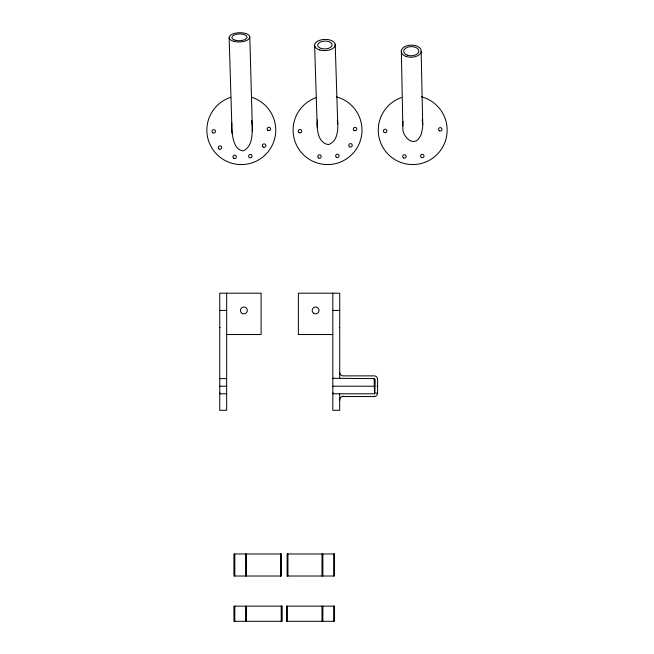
<?xml version="1.0" encoding="UTF-8"?>
<svg xmlns="http://www.w3.org/2000/svg" width="654" height="654" viewBox="0 0 654 654"><rect width="100%" height="100%" fill="white"/><g stroke="black" fill="none" stroke-linecap="round" stroke-linejoin="round"><path stroke-width="0.98" d="M374.194 378.633L374.848 379.287L374.521 393.88L374.162 378.625L332.821 378.282M231.827 122.87L231.729 124.317A51.723 51.723 0 0 0 231.843 130.947C232.832 138.059 234.353 150.387 243.427 150.845C254.569 145.155 251.872 128.617 252.092 118.611L249.787 36.886M403.027 121.35L402.88 122.829A28.727 28.727 0 0 0 402.921 127.456C401.777 136.49 414.031 148.041 419.86 136.882A17.985 17.985 0 0 0 421.323 133.947L422.664 127.481A28.727 28.727 0 0 0 422.623 122.862L422.157 119.772M317.492 119.927C316.43 128.609 317.828 143.21 328.521 144.599C340.08 140.357 337.701 124.276 337.439 114.712L335.2 44.235M219.769 310.421L226.66 310.421M332.821 310.421L339.712 310.421M219.769 327.646L220.202 327.646M339.279 327.646L339.712 327.646M226.66 334.537L261.109 334.537L261.109 293.196L219.769 293.196L219.769 410.32L226.66 410.32L226.66 293.196M332.821 334.537L298.371 334.537L298.371 293.196L339.712 293.196L339.712 378.633M339.712 372.437A3.442 3.442 0 0 0 343.154 375.87L374.162 375.87A3.409 3.409 0 0 1 377.587 379.304L377.603 393.111A3.425 3.36 89.7 0 1 377.587 393.504M219.769 378.633L226.66 378.633M219.769 386.212L226.66 386.212M332.821 386.212L374.889 386.212M377.023 386.212L377.587 386.212M219.769 393.095L220.202 393.095M332.821 393.095L333.254 393.095M219.769 393.79L226.66 393.79M332.821 393.79L374.162 393.79M281.874 606.144L233.928 606.144L233.936 621.3L281.874 621.3M377.603 393.111L374.848 393.103L374.848 379.32M251.651 120.401L252.199 124.742A51.723 51.723 0 0 1 252.313 131.372M337.325 120.369L337.75 123.982M232.072 133.13L229.145 37.785M314.639 45.813L317.215 127.129M421.176 51.805L422.721 124.415M401.343 50.587L402.823 125.903M374.162 396.054L374.162 396.537L343.154 396.537L343.154 396.054M339.712 393.79L339.712 410.32L332.821 410.32L332.821 293.196M333.654 553.979L333.654 576.019M333.654 606.144L333.654 621.3M322.863 553.979L322.863 576.019M322.863 606.144L322.863 621.3M322.005 553.979L322.005 576.019M322.005 606.144L322.005 621.3M287.932 553.979L287.932 576.019M287.359 553.979L287.359 576.019M287.237 606.144L287.237 621.3M286.673 606.144L286.673 621.3M281.899 606.144L281.899 621.3M281.784 606.144L281.784 621.3M281.212 606.144L281.212 621.3M281.089 553.979L281.089 576.019M280.525 553.979L280.525 576.019M246.444 553.979L246.444 576.019M246.444 606.144L246.444 621.3M245.593 553.979L245.593 576.019M245.593 606.144L245.593 621.3M234.802 553.979L234.802 576.019M234.802 606.144L234.802 621.3M336.32 96.817A34.449 34.449 0 0 1 356.217 149.218A34.449 34.449 0 0 1 300.194 151.074A34.449 34.449 0 0 1 316.561 97.471M421.38 96.792A34.449 34.449 0 0 1 441.499 149.03A34.449 34.449 0 0 1 385.566 151.344A34.449 34.449 0 0 1 401.303 97.618M251.381 97.184A34.449 34.449 0 0 1 269.358 150.109A34.449 34.449 0 0 1 213.466 150.42A34.449 34.449 0 0 1 230.862 97.299M377.432 393.495A3.303 3.237 89.8 0 1 374.162 396.577M339.712 399.913A3.474 3.384 -0.1 0 1 343.154 396.365M281.187 553.979L233.928 553.979L233.928 576.019L281.187 576.019L281.212 553.979M334.521 553.979L287.269 553.979L287.237 576.019L334.521 576.019L334.521 553.979M334.521 606.144L286.575 606.144L286.55 621.3L334.521 621.3L334.521 606.144M319.724 49.982A10.333 5.608 -1.8 0 0 335.257 44.807A10.333 5.608 -1.8 0 0 319.79 40.27A10.333 5.608 -1.8 0 0 319.724 49.982M299.131 132.664A1.725 1.725 0 0 0 301.723 131.176A1.725 1.725 0 0 0 299.148 129.68A1.725 1.725 0 0 0 299.131 132.664M318.523 157.908A1.725 1.725 0 0 0 321.204 156.608A1.725 1.725 0 0 0 318.735 154.933A1.725 1.725 0 0 0 318.523 157.908M336.434 157.328A1.725 1.725 0 0 0 339.074 155.946A1.725 1.725 0 0 0 336.565 154.344A1.725 1.725 0 0 0 336.434 157.328M354.1 130.498A1.725 1.725 0 0 0 356.798 129.214A1.725 1.725 0 0 0 354.337 127.522A1.725 1.725 0 0 0 354.1 130.498M321.286 48.494A7.235 3.924 -1.8 0 0 332.15 44.873A7.235 3.924 -1.8 0 0 321.327 41.693A7.235 3.924 -1.8 0 0 321.286 48.494M349.637 146.807A1.725 1.725 0 0 0 352.253 145.352A1.725 1.725 0 0 0 349.694 143.823A1.725 1.725 0 0 0 349.637 146.807M407.328 55.173A7.578 4.594 -1.2 0 0 418.83 51.192A7.578 4.594 -1.2 0 0 407.614 47.211A7.578 4.594 -1.2 0 0 407.328 55.173M406.077 56.44A9.99 6.058 -1.2 0 0 421.241 51.192A9.99 6.058 -1.2 0 0 406.453 45.944A9.99 6.058 -1.2 0 0 406.077 56.44M421.389 157.418A1.725 1.725 0 0 0 424.021 156.02A1.725 1.725 0 0 0 421.495 154.434A1.725 1.725 0 0 0 421.389 157.418M439.259 130.726A1.725 1.725 0 0 0 441.965 129.459A1.725 1.725 0 0 0 439.521 127.751A1.725 1.725 0 0 0 439.259 130.726M403.551 157.9A1.725 1.725 0 0 0 406.15 156.42A1.725 1.725 0 0 0 403.575 154.916A1.725 1.725 0 0 0 403.551 157.9M384.25 132.402A1.725 1.725 0 0 0 386.874 130.996A1.725 1.725 0 0 0 384.339 129.418A1.725 1.725 0 0 0 384.25 132.402M263.194 147.052A1.725 1.725 0 0 0 265.835 145.662A1.725 1.725 0 0 0 263.309 144.068A1.725 1.725 0 0 0 263.194 147.052M235.309 40.262A7.578 3.393 -1.6 0 0 247.024 37.352A7.578 3.393 -1.6 0 0 236.053 34.376A7.578 3.393 -1.6 0 0 235.309 40.262M233.797 41.333A10.333 4.627 -1.6 0 0 249.779 37.36A10.333 4.627 -1.6 0 0 234.819 33.305A10.333 4.627 -1.6 0 0 233.797 41.333M267.862 130.318A1.725 1.725 0 0 0 270.552 129.026A1.725 1.725 0 0 0 268.091 127.342A1.725 1.725 0 0 0 267.862 130.318M249.427 157.614A1.725 1.725 0 0 0 252.068 156.224A1.725 1.725 0 0 0 249.542 154.638A1.725 1.725 0 0 0 249.427 157.614M233.682 158.301A1.725 1.725 0 0 0 236.364 156.985A1.725 1.725 0 0 0 233.887 155.325A1.725 1.725 0 0 0 233.682 158.301M212.795 132.778A1.725 1.725 0 0 0 215.485 131.487A1.725 1.725 0 0 0 213.024 129.803A1.725 1.725 0 0 0 212.795 132.778M219.049 149.03A1.725 1.725 0 0 0 221.69 147.641A1.725 1.725 0 0 0 219.172 146.055A1.725 1.725 0 0 0 219.049 149.03M242.16 313.405A3.442 3.442 0 0 0 247.326 310.421A3.442 3.442 0 0 0 242.16 307.437A3.442 3.442 0 0 0 242.16 313.405M313.618 313.241A3.442 3.442 0 0 0 319.029 310.732A3.442 3.442 0 0 0 314.149 307.298A3.442 3.442 0 0 0 313.618 313.241"/></g></svg>
